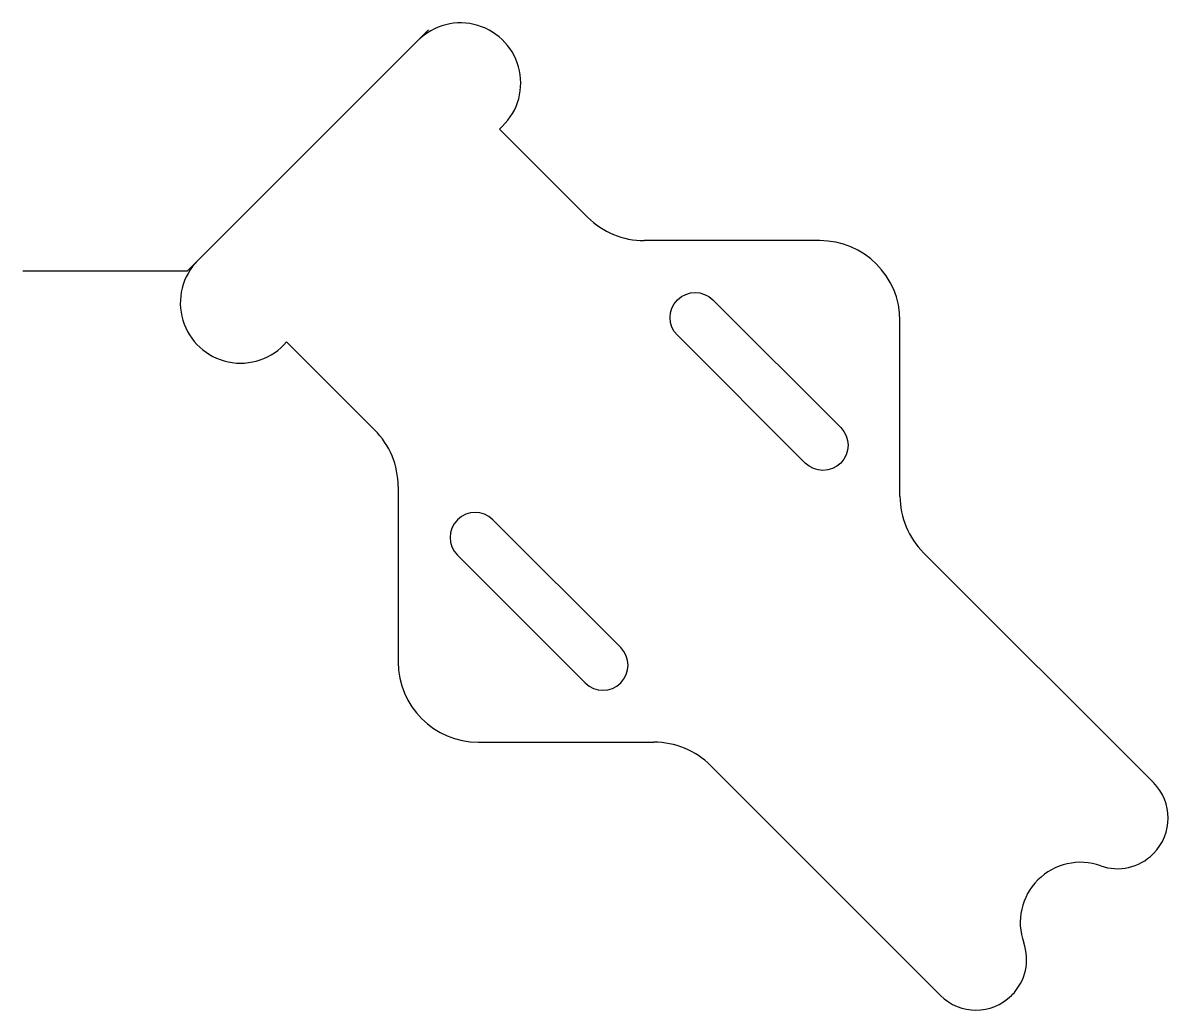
# Model space of a CAD drawing. Header units: millimetres. Extents: x -31.2 to 25.9, y -25.9 to 23.4.
import ezdxf

# ---------------------------------------------------------------- set-up
doc = ezdxf.new("R2010")
doc.units = ezdxf.units.MM
doc.layers.get('0').update_dxf_attribs({"linetype": 'CONTINUOUS'})

msp = doc.modelspace()

# ---------------------------------------------------------------- linework, layer by layer
for p, q in [((-10.982, 23.003), (-23.003, 10.982)), ((-3.065, 13.672), (-7.454, 18.061)), ((8.5, 12.5), (-0.237, 12.5)), ((-23.003, 10.982), (-31.193, 10.982)), ((12.5, -0.237), (12.5, 8.5)), ((-13.672, 3.065), (-18.061, 7.454)), ((-12.5, 0.237), (-12.5, -8.5)), ((-7.778, -1.414), (-1.414, -7.778)), ((-9.546, -3.182), (-3.182, -9.546)), ((25.124, -14.518), (13.672, -3.065)), ((-8.5, -12.5), (0.237, -12.5)), ((14.518, -25.124), (3.065, -13.672)), ((25.107, -18.071), (25.129, -18.049)), ((18.053, -25.124), (18.075, -25.102))]:
    msp.add_line(p, q)
msp.add_lwpolyline([(3.182, 9.546), (9.546, 3.182, -1), (7.778, 1.414), (1.414, 7.778, -1)], format="xyb", close=True)
for centre, radius, start, end in [((-9.391, 20.351), 3, -49.7802, 135), ((-0.237, 16.5), 4, 225, 270), ((8.5, 8.5), 4, 0, 90), ((-20.351, 9.391), 3, 135, 319.7802), ((-16.5, 0.237), 4, 0, 45), ((16.5, -0.237), 4, 180, 225), ((-8.662, -2.298), 1.25, 45, 225), ((-2.298, -8.662), 1.25, -135, 45), ((-8.5, -8.5), 4, 180, 270), ((0.237, -16.5), 4, 45, 90), ((23.357, -16.286), 2.5, -44.8652, 45), ((23.335, -16.308), 2.5, 250.4524, 315.1348), ((21.493, -21.493), 3.003, 70.4524, 199.5468), ((16.308, -23.335), 2.5, -45, 19.5468), ((16.286, -23.357), 2.5, 225, 315)]:
    msp.add_arc(centre, radius, start, end)

doc.saveas('drawing.dxf')
